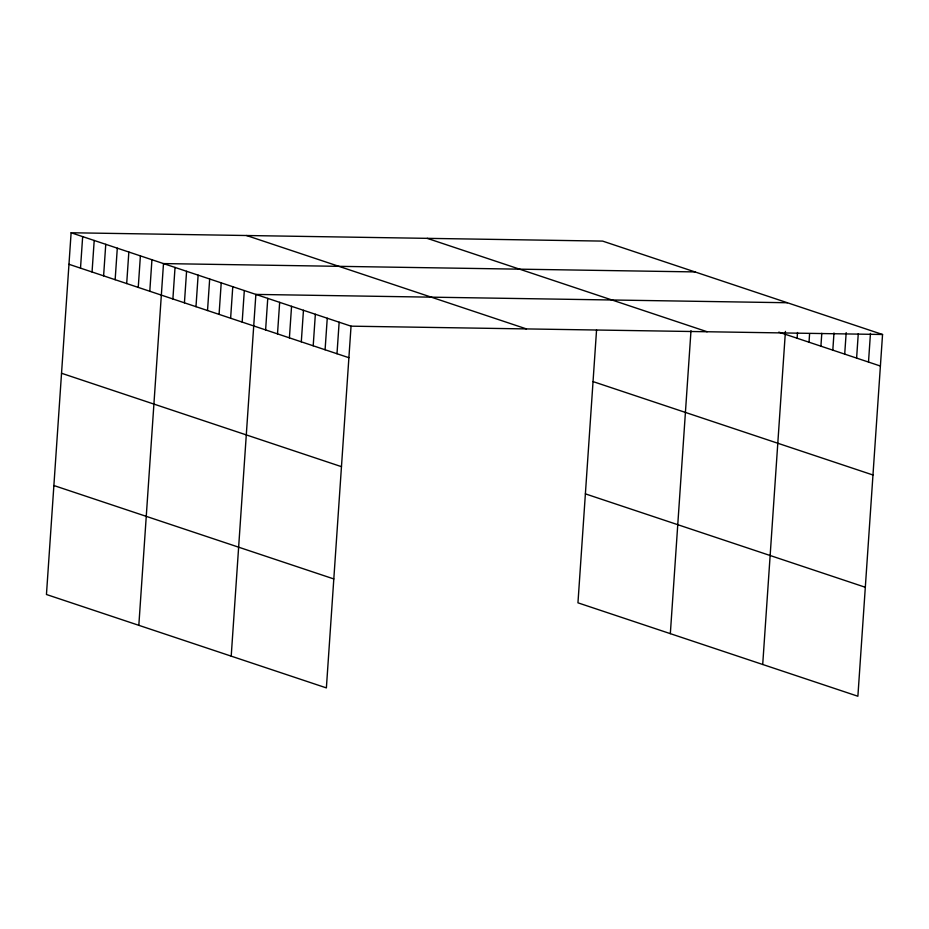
<?xml version="1.0" encoding="UTF-8"?>
<svg xmlns="http://www.w3.org/2000/svg" width="929" height="929" viewBox="0 0 929 929"><rect width="100%" height="100%" fill="white"/><g stroke="black" fill="none" stroke-linecap="round" stroke-linejoin="round"><path stroke-width="1.39" d="M71.115 232.761L46.45 594.502L326.381 687.901L351.046 326.172L71.115 232.761L602.619 241.099L882.55 334.498L857.885 696.239L577.954 602.828L596.557 329.981M80.509 268.144L82.658 236.616M92.052 272L94.201 240.46M103.607 275.843L105.755 244.315M115.15 279.699L117.298 248.171M126.692 283.554L128.841 252.026M138.247 287.409L140.395 255.881M149.79 291.265L151.938 259.725M138.827 625.322L163.492 263.581L694.997 271.918M172.887 298.964L175.035 267.436M184.43 302.819L186.578 271.291M195.984 306.675L198.132 275.147M207.527 310.53L209.675 278.99M219.07 314.374L221.218 282.846M230.624 318.229L232.773 286.701M242.167 322.084L244.315 290.556M231.205 656.141L255.87 294.412L787.374 302.738M265.613 329.911L267.761 298.383M277.504 333.883L279.664 302.343M289.407 337.842L291.555 306.315M301.298 341.814L303.458 310.286M313.201 345.785L315.349 314.257M325.092 349.757L327.252 318.229M336.995 353.728L339.143 322.2M670.332 633.659L690.99 330.689M762.709 664.479L785.423 331.409M797.117 338.249L797.512 332.512M809.02 342.209L809.6 333.616M820.911 346.18L821.793 333.279M832.814 350.152L833.987 332.954M844.705 354.123L846.18 332.628M856.608 358.095L858.268 333.732M868.499 362.066L870.461 333.395M351.046 326.172L882.55 334.498M778.804 332.129L880.402 366.038M427.224 238.347L707.155 331.746M246.51 235.513L526.441 328.912M593.039 381.598L872.97 474.998M68.967 264.289L348.886 357.7M585.386 493.868L865.317 587.267M61.535 373.261L341.466 466.66M53.882 485.53L333.813 578.941"/></g></svg>
